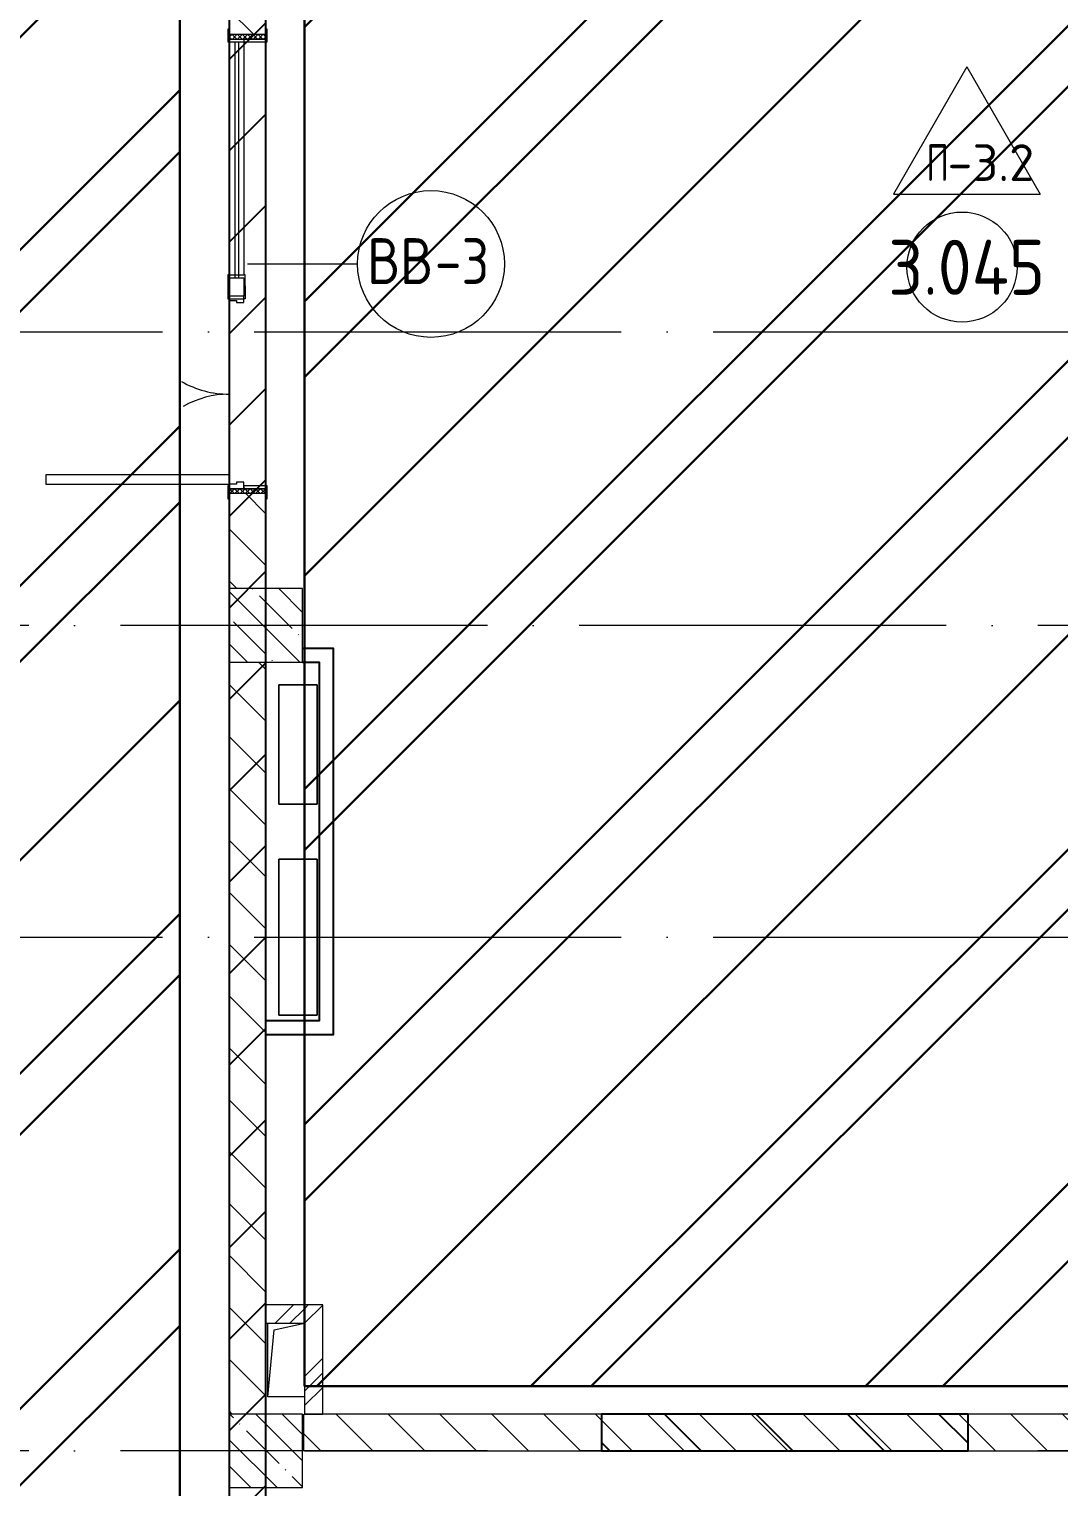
# Model space of a CAD drawing. Header units: millimetres. Extents: x -68946 to 690821, y -552984 to 293768.
# Drawn here: x 172013 to 177625, y -245627 to -237681 of the extents above; entities that cross this region are included whole.
import ezdxf

# ---------------------------------------------------------------- set-up
doc = ezdxf.new("R2010")
doc.units = ezdxf.units.MM
doc.linetypes.add('ADSK_Линия сетки', pattern=[2500, 2000, -250, 0, -250])
for name, color, linetype, lineweight in [('0) блоки', 250, 'Continuous', 25), ('1.2) Стяжка 6 вып.', 30, 'Continuous', 30), ('1.3) Звуко-изол           6 вып.', 90, 'Continuous', 30), ('1.4) Стяжка 6 вып.', 30, 'Continuous', 30), ('A-AREA-____-IDEN', 250, 'Continuous', 9), ('A-DETL-GENF-OTLN', 250, 'Continuous', 5), ('A-DOOR-____-IDEN', 250, 'Continuous', 9), ('A-DOOR-____-MCUT', 250, 'Continuous', 5), ('A-DOOR-____-OTLN', 250, 'Continuous', 5), ('A-DOOR-FRAM-MCUT', 250, 'Continuous', 5), ('A-DOOR-FRAM-OTLN', 250, 'Continuous', 5), ('A-DOOR-GLAZ-MCUT', 250, 'Continuous', 5), ('A-FLOR-____-IDEN', 250, 'Continuous', 9), ('A-FLOR-____-OTLN', 250, 'Continuous', 9), ('A-GLAZ-____-OTLN', 250, 'Continuous', 5), ('A-WALL-____-MCUT', 250, 'Continuous', 13), ('A-WALL-____-PATT', 250, 'Continuous', 13), ('I-WALL-____-OTLN', 250, 'Continuous', 9), ('S-COLS-____-MCUT', 250, 'Continuous', 25), ('S-COLS-____-OTLN', 250, 'Continuous', 9), ('S-GRID-____-OTLN', 250, 'Continuous', 9), ('Обобщенные модели', 250, 'Continuous', 9)]:
    doc.layers.add(name, color=color, linetype=linetype, lineweight=lineweight)
doc.styles.add('GOST Common_1', font='', dxfattribs={"width": 0.9, "height": 250})
doc.styles.add('ISOCPEUR_1', font='isocpeur.ttf', dxfattribs={"width": 0.9, "height": 250})
doc.styles.add('ISOCPEUR_2', font='isocpeur.ttf', dxfattribs={"height": 160})
doc.styles.get('GOST Common_1').set_extended_font_data('GOST Common')
pattern_1 = [(135, (28052.9, -258555.93), (-141.42136, -141.42136), [])]
pattern_2 = [(45, (28052.9, -258555.93), (-224.5064, 224.5064), []), (45, (28132.28, -258555.93), (0, 449.0128), []), (45, (27973.53, -258555.93), (0, 449.0128), [])]

# ---------------------------------------------------------------- blocks, each defined once
blk = doc.blocks.new('Дверь_СКБ_2Ст_Фрамуга2 - Н_ВВ-3_2500x2600h_Учебные помещения_Фрамуга слева-42054644-АР1_Маркировочный план 3 этажа секция 2_3')
at = {"layer": 'A-DOOR-____-OTLN'}
h = blk.add_hatch(dxfattribs=at)
h.set_pattern_fill('FP_3', color=256, style=0, pattern_type=2)
h.set_pattern_definition([(135, (1051.41, 164.685), (-14.1421, -14.1421), []), (225, (1051.41, 164.685), (14.1421, -14.1421), [])])
h.paths.add_polyline_path([(1237.5, 98), (1237.5, -100), (1262.5, -100), (1262.5, 100), (1237.5, 100)])
at = {"layer": 'A-DOOR-FRAM-OTLN'}
h = blk.add_hatch(dxfattribs=at)
h.set_pattern_fill('FP_4', color=256, style=0, pattern_type=2)
h.set_pattern_definition([(45, (-1071.384, 164.685), (-14.1421, 14.1421), []), (135, (-1071.384, 164.685), (-14.1421, -14.1421), [])])
h.paths.add_polyline_path([(-1237.5, -100), (-1212.5, -100), (-1212.5, 100), (-1237.5, 100)])
at = {"layer": 'A-DOOR-____-MCUT'}
for p, q in [((-1187.5, 1100), (-1187.5, 100)), ((-1137.5, 1100), (-1187.5, 1100)), ((-1137.5, 100), (-1137.5, 1100)), ((-1187.5, 100), (-1137.5, 100))]:
    blk.add_line(p, q, dxfattribs=at)
at = {"layer": 'A-DOOR-____-OTLN'}
for centre, radius, start, end in [((-1197.5, 100), 500, 360, 30), ((-177.5, 100), 520, 150, 180)]:
    blk.add_arc(centre, radius, start, end, dxfattribs=at)
at = {"layer": 'A-DOOR-FRAM-MCUT'}
for p, q in [((-1197.5, 108), (-1267.5, 108)), ((-1267.5, 108), (-1267.5, 100)), ((-1267.5, 100), (-1197.5, 100)), ((-1212.5, 100), (-1237.5, 100)), ((-1237.5, 100), (-1237.5, -100)), ((-1187.5, 100), (-1212.5, 100)), ((-1212.5, 100), (-1212.5, 20)), ((-1212.5, -100), (-1212.5, 100)), ((-1197.5, 100), (-1197.5, 108)), ((-1187.5, 60), (-1187.5, 100)), ((-187.5, 100), (-187.5, 60)), ((-162.5, 100), (-187.5, 100)), ((-177.5, 108), (-177.5, 100)), ((-107.5, 108), (-177.5, 108)), ((-177.5, 100), (-177.5, 20)), ((-62.5, 100), (-162.5, 100)), ((-162.5, 20), (-162.5, 100)), ((-162.5, 20), (-162.5, 100)), ((-117.5, 108), (-117.5, 100)), ((-47.5, 108), (-117.5, 108)), ((-107.5, 100), (-107.5, 108)), ((-62.5, 100), (-62.5, 20)), ((-47.5, 100), (-47.5, 108)), ((-47.5, 100), (-47.5, 20)), ((-47.5, 100), (1237.5, 100)), ((1292.5, 108), (1222.5, 108)), ((1222.5, 108), (1222.5, 100)), ((1222.5, 100), (1222.5, 20)), ((1222.5, 100), (1292.5, 100)), ((1237.5, 100), (1237.5, 20)), ((1262.5, 100), (1237.5, 100)), ((1237.5, 100), (1237.5, -100)), ((1262.5, -100), (1262.5, 100)), ((1292.5, 100), (1292.5, 108)), ((-1212.5, 20), (-1177.5, 20)), ((-1197.5, 20), (-1212.5, 20)), ((-1212.5, 20), (-1212.5, -100)), ((-1197.5, -100), (-1197.5, 20)), ((-1177.5, 60), (-1187.5, 60)), ((-1177.5, 20), (-1177.5, 60)), ((-187.5, 60), (-197.5, 60)), ((-197.5, 60), (-197.5, 20)), ((-197.5, 20), (-162.5, 20)), ((-177.5, 12), (-177.5, 20)), ((-107.5, 12), (-177.5, 12)), ((-62.5, 20), (-162.5, 20)), ((-117.5, 20), (-117.5, 12)), ((-117.5, 12), (-47.5, 12)), ((-107.5, 20), (-107.5, 12)), ((-47.5, 12), (-47.5, 20)), ((1237.5, 20), (-47.5, 20)), ((1237.5, 20), (1222.5, 20)), ((1222.5, 20), (1222.5, -100)), ((1237.5, -100), (1237.5, 20)), ((-1197.5, -100), (-1267.5, -100)), ((-1267.5, -100), (-1267.5, -108)), ((-1267.5, -108), (-1197.5, -108)), ((-1237.5, -100), (-1212.5, -100)), ((-1212.5, -100), (-1197.5, -100)), ((-1197.5, -108), (-1197.5, -100)), ((1222.5, -100), (1237.5, -100)), ((1292.5, -100), (1222.5, -100)), ((1222.5, -100), (1222.5, -108)), ((1222.5, -108), (1292.5, -108)), ((1237.5, -100), (1262.5, -100)), ((1292.5, -108), (1292.5, -100))]:
    blk.add_line(p, q, dxfattribs=at)
at = {"layer": 'A-DOOR-GLAZ-MCUT'}
for p, q in [((1222.5, 70), (-62.5, 70)), ((1222.5, 50), (-62.5, 50))]:
    blk.add_line(p, q, dxfattribs=at)
blk = doc.blocks.new('BSC_Колонна _Прямоугольная - 400x400-V118-АР1_Маркировочный план 3 этажа секция 2_3')
at = {"layer": 'S-COLS-____-OTLN', "lineweight": 5}
h = blk.add_hatch(dxfattribs=at)
h.set_pattern_fill('FP_93', color=256, style=0, pattern_type=2)
h.set_pattern_definition([(135, (-145249.98, -17625), (-142.56192, -142.56192), []), (135, (-145107.42, -17625), (-142.56192, -142.56192), [252.016, -50.403, 3.353, -47.05])])
h.paths.add_polyline_path([(-200, -200), (200, -200), (200, 200), (-200, 200), (-200, -200)])
at = {"layer": 'S-COLS-____-MCUT', "lineweight": 5}
for p, q in [((200, 200), (-200, 200)), ((-200, 200), (-200, -200)), ((200, -200), (200, 200)), ((-200, -200), (200, -200))]:
    blk.add_line(p, q, dxfattribs=at)
blk = doc.blocks.new('BSC_Колонна _Прямоугольная - 400x400-V120-АР1_Маркировочный план 3 этажа секция 2_3')
at = {"layer": 'S-COLS-____-OTLN', "lineweight": 5}
h = blk.add_hatch(dxfattribs=at)
h.set_pattern_fill('FP_95', color=256, style=0, pattern_type=2)
h.set_pattern_definition([(135, (-145249.98, -13125), (-142.56192, -142.56192), []), (135, (-145107.42, -13125), (-142.56192, -142.56192), [252.016, -50.403, 3.353, -47.05])])
h.paths.add_polyline_path([(15, -200), (200, -200), (200, 200), (-200, 200), (-200, -200), (0, -200)])
at = {"layer": 'S-COLS-____-MCUT', "lineweight": 5}
for p, q in [((200, 200), (-200, 200)), ((-200, 200), (-200, -200)), ((200, -200), (200, 200)), ((-200, -200), (200, -200))]:
    blk.add_line(p, q, dxfattribs=at)
blk = doc.blocks.new('_Wn_-As_OpeningMEP_floor__Rectangular - _Wn_-As_OpeningMEP_floor__Rectangular-V179-АР1_Маркировочный план 3 этажа секция 2_3')
at = {"layer": 'A-DETL-GENF-OTLN', "lineweight": 5}
for p, q in [((-64.6, 214.6), (100, 250)), ((-100, -150), (-64.6, 214.6))]:
    blk.add_line(p, q, dxfattribs=at)
blk = doc.blocks.new('AAR_СКБ_Марка_Помещения_мал - Номер-28977439-АР1_Маркировочный план 3 этажа секция 2_3')
at = {"layer": 'A-AREA-____-IDEN'}
blk.add_circle((-0.028, 0), 3, dxfattribs=at)
blk = doc.blocks.new('AAR_СКБ_Марка_Перекрытия - Марка пола-17325028-АР1_Маркировочный план 3 этажа секция 2_3')
at = {"layer": 'A-FLOR-____-IDEN'}
for p, q in [((0, 6.932), (-4.002, 0)), ((0, 6.932), (4.002, 0)), ((-4.002, 0), (4.002, 0))]:
    blk.add_line(p, q, dxfattribs=at)
blk = doc.blocks.new('ADSK_Марка_Дверь - Типоразмер_ADSK_Марка-30565456-АР1_Маркировочный план 3 этажа секция 2_3')
at = {"layer": 'A-DOOR-____-IDEN'}
blk.add_circle((0, 0), 4, dxfattribs=at)

msp = doc.modelspace()

# ---------------------------------------------------------------- hatches: boundary and pattern name
at = {"layer": '0) блоки'}
h = msp.add_hatch(dxfattribs=at)
h.set_pattern_fill('ANSI31', color=256, scale=111)
h.set_pattern_definition([(45, (15765.3, -311451.93), (-249.2021, 249.2021), [])])
h.paths.add_polyline_path([(173103.2025, -258330.9286), (173303.2245, -258330.9286), (173302.9057, -199980.9286), (173102.8838, -199980.9286)])
h = msp.add_hatch(dxfattribs=at)
h.set_pattern_fill('ANSI31', color=256, scale=111, angle=-90)
h.set_pattern_definition([(315, (121307.53, -87893), (249.2021, 249.2021), [])])
h.paths.add_polyline_path([(175132.5318, -245230.9067), (175132.5318, -245430.9286), (177129.7232, -245430.6098), (177129.7232, -245230.5879)])
at = {"layer": '1.2) Стяжка 6 вып.', "lineweight": 30}
h = msp.add_hatch(dxfattribs=at)
h.set_pattern_fill('ANSI31', color=256, scale=333)
h.paths.add_polyline_path([(168744.8482, -232848.7237), (165003.6855, -232848.7237), (165003.6855, -230577.8929), (168744.8482, -230577.8929), (168744.8482, -224829.3261), (164833.2162, -224829.3261), (164833.2162, -221125.1731), (168744.8482, -221125.1731), (168744.8482, -213028.6273), (164947.8838, -213028.6273), (164947.8838, -210186.4206), (168744.8482, -210186.4206), (168744.8482, -199980.9286), (172833.1936, -199980.9286), (172833.1936, -258343.4286), (168744.8482, -258343.4286), (168744.8482, -248036.2565), (164977.9057, -248036.2565), (164977.9057, -245910.0791), (168744.8482, -245910.0791)])
h = msp.add_hatch(dxfattribs=at)
h.set_pattern_fill('ANSI31', color=256, scale=333)
h.paths.add_polyline_path([(173512.8838, -245079.3606), (180602.8838, -245079.3606), (180602.8838, -216661.0067), (173512.8838, -216661.0067)])
at = {"layer": '1.3) Звуко-изол           6 вып.', "lineweight": 30}
h = msp.add_hatch(dxfattribs=at)
h.set_pattern_fill('ANSI31', color=256, scale=500)
h.paths.add_polyline_path([(168744.8482, -232848.7237), (165003.6855, -232848.7237), (165003.6855, -230577.8929), (168744.8482, -230577.8929), (168744.8482, -224829.3261), (164833.2162, -224829.3261), (164833.2162, -221125.1731), (168744.8482, -221125.1731), (168744.8482, -213028.6273), (164947.8838, -213028.6273), (164947.8838, -210186.4206), (168744.8482, -210186.4206), (168744.8482, -199980.9286), (172833.1936, -199980.9286), (172833.1936, -258343.4286), (168744.8482, -258343.4286), (168744.8482, -248036.2565), (164977.9057, -248036.2565), (164977.9057, -245910.0791), (168744.8482, -245910.0791)])
h = msp.add_hatch(dxfattribs=at)
h.set_pattern_fill('ANSI31', color=256, scale=500)
h.paths.add_polyline_path([(173512.8838, -245079.3606), (180602.8838, -245079.3606), (180602.8838, -216661.0067), (173512.8838, -216661.0067)])
at = {"layer": '1.4) Стяжка 6 вып.', "lineweight": 30}
h = msp.add_hatch(dxfattribs=at)
h.set_pattern_fill('ANSI32', color=256, scale=333)
h.paths.add_polyline_path([(168744.8482, -232848.7237), (165003.6855, -232848.7237), (165003.6855, -230577.8929), (168744.8482, -230577.8929), (168744.8482, -224829.3261), (164833.2162, -224829.3261), (164833.2162, -221125.1731), (168744.8482, -221125.1731), (168744.8482, -213028.6273), (164947.8838, -213028.6273), (164947.8838, -210186.4206), (168744.8482, -210186.4206), (168744.8482, -199980.9286), (172833.1936, -199980.9286), (172833.1936, -258343.4286), (168744.8482, -258343.4286), (168744.8482, -248036.2565), (164977.9057, -248036.2565), (164977.9057, -245910.0791), (168744.8482, -245910.0791)])
h = msp.add_hatch(dxfattribs=at)
h.set_pattern_fill('ANSI32', color=256, scale=333)
h.paths.add_polyline_path([(173512.8838, -245079.3606), (180602.8838, -245079.3606), (180602.8838, -216661.0067), (173512.8838, -216661.0067)])
at = {"layer": 'A-WALL-____-PATT', "lineweight": 15}
h = msp.add_hatch(dxfattribs=at)
h.set_pattern_fill('FP_1', color=256, style=0, pattern_type=2)
h.set_pattern_definition(pattern_1)
h.paths.add_polyline_path([(173102.9057, -240730.9286), (173302.9057, -240730.9286), (173302.9057, -240210.9286), (173102.9057, -240210.9286), (173102.9057, -240635.2173)])
h.paths.add_polyline_path([(173302.9057, -237710.9286), (173302.9057, -236630.9286), (173102.9057, -236630.9286), (173102.9057, -237710.9286), (173182.9057, -237710.9286)])
h = msp.add_hatch(dxfattribs=at)
h.set_pattern_fill('FP_1', color=256, style=0, pattern_type=2)
h.set_pattern_definition(pattern_1)
h.paths.add_polyline_path([(173166.6646, -245230.9286), (173302.9057, -245230.9286), (173302.9057, -241130.9286), (173102.9057, -241130.9286), (173102.9057, -245230.9286)])
h = msp.add_hatch(dxfattribs=at)
h.set_pattern_fill('FP_11', color=256, style=0, pattern_type=2)
h.set_pattern_definition(pattern_2)
h.paths.add_polyline_path([(173312.8791, -244735.9292), (173312.8838, -244735.9286), (173512.8837, -244735.9286), (173512.8838, -244635.9292), (173302.9057, -244635.9292), (173302.9057, -244735.9286)])
h = msp.add_hatch(dxfattribs=at)
h.set_pattern_fill('FP_11', color=256, style=0, pattern_type=2)
h.set_pattern_definition(pattern_2)
h.paths.add_polyline_path([(173612.8831, -245230.9246), (173612.8838, -244635.9292), (173512.8838, -244635.9292), (173513.7032, -245230.9246)])
h = msp.add_hatch(dxfattribs=at)
h.set_pattern_fill('FP_1', color=256, style=0, pattern_type=2)
h.set_pattern_definition(pattern_1)
h.paths.add_polyline_path([(179595.9167, -245430.9246), (180597.8838, -245430.9246), (180597.8838, -245230.9246), (173502.8838, -245230.9246), (173502.8838, -245430.9246), (176892.7107, -245430.9246)])

# ---------------------------------------------------------------- linework, layer by layer
for points in [[(173502.8838, -241055.9286), (173668.9631, -241055.9286), (173668.9631, -243162.6751), (173302.9057, -243162.6751)], [(173502.8838, -241130.9286), (173593.9631, -241130.9286), (173593.9631, -243087.6751), (173302.9057, -243087.6751)]]:
    msp.add_lwpolyline(points)
at = {"layer": '0) блоки'}
for points in [[(173103.2025, -258330.9286), (173303.2245, -258330.9286), (173302.9057, -199980.9286), (173102.8838, -199980.9286)], [(175132.5318, -245230.9067), (175132.5318, -245430.9286), (177129.7232, -245430.6098), (177129.7232, -245230.5879)]]:
    msp.add_lwpolyline(points, close=True, dxfattribs=at)
at = {"layer": '1.2) Стяжка 6 вып.', "lineweight": 30}
for points in [[(168744.8482, -221125.1731), (168744.8482, -213028.6273), (164947.8838, -213028.6273), (164947.8838, -210186.4206), (168744.8482, -210186.4206), (168744.8482, -199980.9286), (172833.1936, -199980.9286), (172833.1936, -258343.4286), (168744.8482, -258343.4286), (168744.8482, -248036.2565), (164977.9057, -248036.2565), (164977.9057, -245910.0791), (168744.8482, -245910.0791), (168744.8482, -232848.7237), (165003.6855, -232848.7237), (165003.6855, -230577.8929), (168744.8482, -230577.8929), (168744.8482, -224829.3261), (164833.2162, -224829.3261), (164833.2162, -221125.1731)], [(173512.8838, -245079.3606), (180602.8838, -245079.3606), (180602.8838, -216661.0067), (173512.8838, -216661.0067)]]:
    msp.add_lwpolyline(points, close=True, dxfattribs=at)
at = {"layer": 'A-DOOR-____-IDEN'}
msp.add_line((173202.9057, -238960.9286), (173802.9057, -238960.9286), dxfattribs=at)
at = {"layer": 'A-FLOR-____-OTLN', "lineweight": 5}
for p, q in [((173102.9057, -237750.9286), (173102.9057, -239135.9286)), ((173102.9057, -239160.9286), (173102.9057, -240110.9286)), ((173312.8838, -245135.9286), (173312.8838, -244735.9292)), ((173512.8838, -245135.9286), (173312.8838, -245135.9286))]:
    msp.add_line(p, q, dxfattribs=at)
at = {"layer": 'A-WALL-____-MCUT', "color": 7, "lineweight": 15}
for p, q in [((173102.9057, -240240.9286), (173102.9057, -240730.9286)), ((173302.9057, -240730.9286), (173302.9057, -240240.9286)), ((173102.8838, -241130.9286), (173102.9057, -245230.9286)), ((173302.9057, -245230.9286), (173302.8838, -241130.9286)), ((173612.8838, -244635.9292), (173302.9057, -244635.9292)), ((173302.9057, -244635.9292), (173302.9057, -244735.9292)), ((173612.8838, -245230.928), (173612.8838, -244635.9292)), ((173302.9057, -244735.9292), (173512.8838, -244735.9292)), ((173512.8838, -244735.9292), (173512.8838, -245230.928)), ((173507.8838, -245230.9246), (173507.8838, -245430.9246)), ((180597.8838, -245230.9246), (173512.8838, -245230.928)), ((173512.8838, -245230.928), (173612.8838, -245230.928)), ((173512.8838, -245430.928), (180597.8838, -245430.9246))]:
    msp.add_line(p, q, dxfattribs=at)
at = {"layer": 'I-WALL-____-OTLN', "lineweight": 15}
msp.add_line((173302.9057, -237750.9286), (173302.9057, -240170.9286), dxfattribs=at)
at = {"layer": 'S-GRID-____-OTLN', "linetype": 'ADSK_Линия сетки'}
for p, q in [((173302.9057, -262294.7685), (173302.9057, -197353.9241)), ((93236.8325, -239330.9286), (181888.5828, -239330.9286)), ((184510.8783, -240930.9286), (127372.9057, -240930.9286)), ((93236.8325, -242630.9286), (181888.5828, -242630.9286)), ((184510.8783, -245430.9286), (127372.9057, -245430.9286))]:
    msp.add_line(p, q, dxfattribs=at)
at = {"layer": 'Обобщенные модели'}
for p, q in [((173372.9057, -241255.928), (173582.9057, -241255.928)), ((173372.9057, -241905.928), (173372.9057, -241255.928)), ((173372.9057, -241255.928), (173582.9057, -241255.928)), ((173372.9057, -241905.928), (173372.9057, -241255.928)), ((173372.9057, -241255.928), (173372.9057, -241905.928)), ((173582.9057, -241255.928), (173372.9057, -241255.928)), ((173582.9057, -241255.928), (173582.9057, -241905.928)), ((173582.9057, -241255.928), (173582.9057, -241905.928)), ((173582.9057, -241905.928), (173582.9057, -241255.928)), ((173582.9057, -241905.928), (173372.9057, -241905.928)), ((173582.9057, -241905.928), (173372.9057, -241905.928)), ((173372.9057, -241905.928), (173582.9057, -241905.928)), ((173372.9057, -242205.9274), (173582.9057, -242205.9274)), ((173372.9057, -243055.9274), (173372.9057, -242205.9274)), ((173372.9057, -242205.9274), (173582.9057, -242205.9274)), ((173372.9057, -243055.9274), (173372.9057, -242205.9274)), ((173372.9057, -242205.9274), (173372.9057, -243055.9274)), ((173582.9057, -242205.9274), (173372.9057, -242205.9274)), ((173582.9057, -242205.9274), (173582.9057, -243055.9274)), ((173582.9057, -242205.9274), (173582.9057, -243055.9274)), ((173582.9057, -243055.9274), (173582.9057, -242205.9274)), ((173582.9057, -243055.9274), (173372.9057, -243055.9274)), ((173582.9057, -243055.9274), (173372.9057, -243055.9274)), ((173372.9057, -243055.9274), (173582.9057, -243055.9274))]:
    msp.add_line(p, q, dxfattribs=at)

# ---------------------------------------------------------------- block references
at = {"layer": 'A-AREA-____-IDEN', "xscale": 99.99999999999993, "yscale": 99.99999999999993, "zscale": 99.99999999999993}
msp.add_blockref('AAR_СКБ_Марка_Помещения_мал - Номер-28977439-АР1_Маркировочный план 3 этажа секция 2_3', (177100.0202, -238977.9251), dxfattribs=at)
at = {"layer": 'A-DOOR-____-IDEN', "xscale": 99.99999999999993, "yscale": 99.99999999999993, "zscale": 99.99999999999993}
msp.add_blockref('ADSK_Марка_Дверь - Типоразмер_ADSK_Марка-30565456-АР1_Маркировочный план 3 этажа секция 2_3', (174202.9057, -238960.9286), dxfattribs=at)
at = {"layer": 'A-DOOR-____-OTLN', "rotation": 89.99999999999991}
msp.add_blockref('Дверь_СКБ_2Ст_Фрамуга2 - Н_ВВ-3_2500x2600h_Учебные помещения_Фрамуга слева-42054644-АР1_Маркировочный план 3 этажа секция 2_3', (173202.9057, -238973.4286), dxfattribs=at)
at = {"layer": 'A-FLOR-____-IDEN', "xscale": 99.99999999999993, "yscale": 99.99999999999993, "zscale": 99.99999999999993}
msp.add_blockref('AAR_СКБ_Марка_Перекрытия - Марка пола-17325028-АР1_Маркировочный план 3 этажа секция 2_3', (177123.454, -238579.9784), dxfattribs=at)
at = {"layer": 'A-GLAZ-____-OTLN'}
msp.add_blockref('_Wn_-As_OpeningMEP_floor__Rectangular - _Wn_-As_OpeningMEP_floor__Rectangular-V179-АР1_Маркировочный план 3 этажа секция 2_3', (173412.8838, -244985.9286), dxfattribs=at)
at = {"layer": 'S-COLS-____-OTLN', "lineweight": 5}
for name, p in [('BSC_Колонна _Прямоугольная - 400x400-V118-АР1_Маркировочный план 3 этажа секция 2_3', (173302.8838, -240930.9286)), ('BSC_Колонна _Прямоугольная - 400x400-V120-АР1_Маркировочный план 3 этажа секция 2_3', (173302.8838, -245430.9286))]:
    msp.add_blockref(name, p, dxfattribs=at)

# ---------------------------------------------------------------- texts
at = {"layer": 'A-AREA-____-IDEN', "insert": (176695.2811, -238829.2653), "char_height": 300, "width": 673.4175, "attachment_point": 1, "style": 'ISOCPEUR_1'}
msp.add_mtext('3.045', dxfattribs=at)
at = {"layer": 'A-DOOR-____-IDEN', "char_height": 250, "attachment_point": 1, "style": 'GOST Common_1'}
for s, insert, width in [('ВВ', (173854.1483, -238820.478), 447.341625), ('-3', (174223.2421, -238820.478), 389.620125)]:
    msp.add_mtext(s, dxfattribs=dict(at, insert=insert, width=width))
at = {"layer": 'A-FLOR-____-IDEN', "char_height": 200, "attachment_point": 1, "style": 'ISOCPEUR_2'}
for s, insert, width in [('\\fISOCPEUR|b0|i0|c204|p34|;\\W.7;П', (176902.119, -238308.5926), 140.295312), ('-3.2', (177017.8742, -238308.5926), 420.885937)]:
    msp.add_mtext(s, dxfattribs=dict(at, insert=insert, width=width))

doc.saveas('drawing.dxf')
